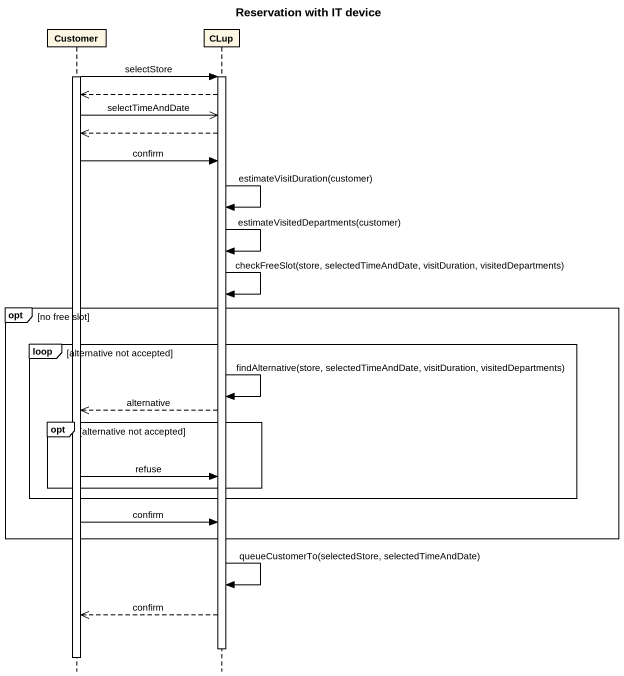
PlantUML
@startuml
title Reservation with IT device
hide footbox
participant Customer
participant CLup

activate Customer
Customer -> CLup : selectStore
activate CLup
CLup -->> Customer
Customer ->> CLup : selectTimeAndDate
CLup -->> Customer
Customer -> CLup : confirm
CLup -> CLup : estimateVisitDuration(customer)
CLup -> CLup : estimateVisitedDepartments(customer)
CLup -> CLup : checkFreeSlot(store, selectedTimeAndDate, visitDuration, visitedDepartments)
opt no free slot
  loop alternative not accepted
    CLup -> CLup : findAlternative(store, selectedTimeAndDate, visitDuration, visitedDepartments)
    CLup -->> Customer : alternative
    opt alternative not accepted
      Customer -> CLup : refuse
    end
  end
  Customer -> CLup : confirm
end
CLup -> CLup : queueCustomerTo(selectedStore, selectedTimeAndDate)
CLup -->> Customer : confirm
deactivate CLup
deactivate Customer
@enduml
